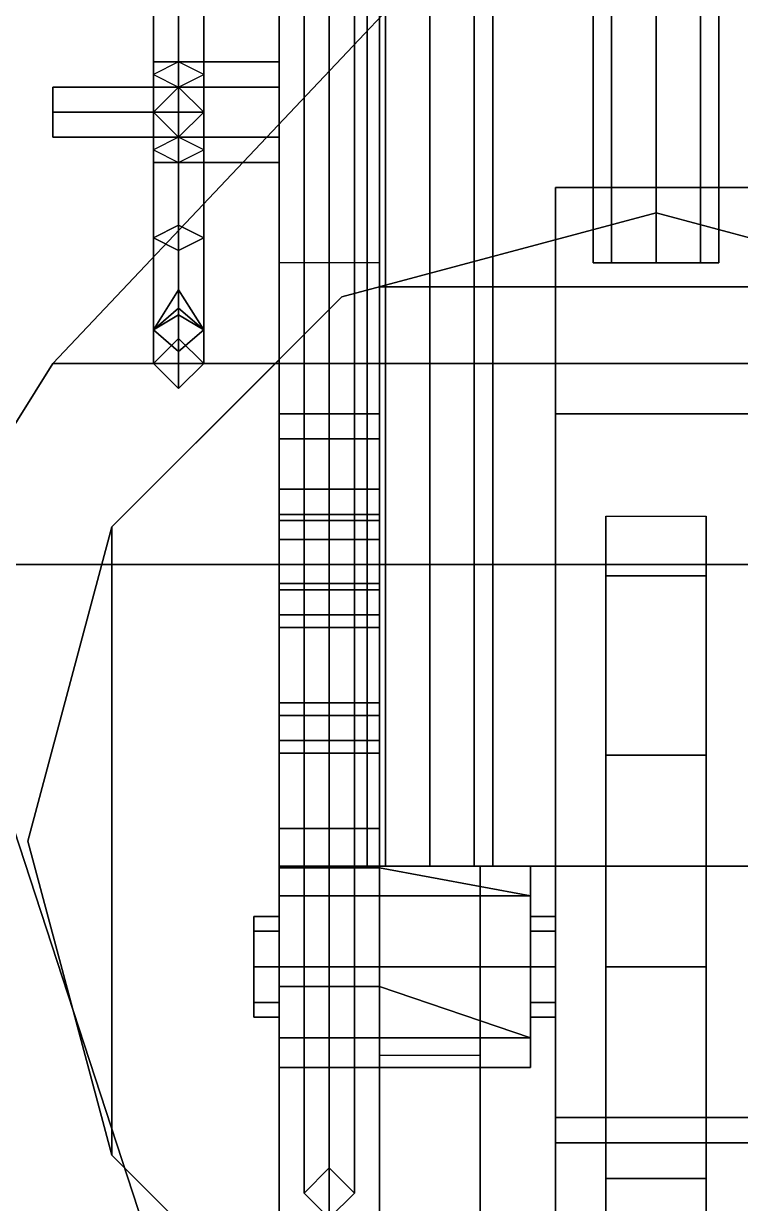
# Model space of a CAD drawing. Header units: millimetres. Extents: x -0.76 to 1, y -1.61 to 3.55.
# Drawn here: x -0.2517 to 0.0336, y -0.1441 to 0.3252 of the extents above; entities that cross this region are included whole.
import ezdxf

# ---------------------------------------------------------------- set-up
doc = ezdxf.new("R2010")
doc.units = ezdxf.units.MM
doc.layers.add('sleeve', color=5, linetype='Continuous')
doc.layers.add('turret', color=2, linetype='Continuous')

msp = doc.modelspace()

# ---------------------------------------------------------------- linework, layer by layer
for points in [[(-0.07, 0.37, 0.36), (0.07, 0.37, 0.36), (0.24, 0.19, 0.36), (-0.24, 0.19, 0.36)], [(0.24, 0.19, 0.44), (0.07, 0.37, 0.44), (-0.07, 0.37, 0.44), (-0.24, 0.19, 0.44)], [(-0.24, 0.19, 0.44), (-0.07, 0.37, 0.44), (-0.07, 0.37, 0.36), (-0.24, 0.19, 0.36)], [(0.29, 0.11, 0.44), (0.24, 0.19, 0.44), (-0.24, 0.19, 0.44), (-0.29, 0.11, 0.44)], [(-0.24, 0.19, 0.36), (0.24, 0.19, 0.36), (0.29, 0.11, 0.36), (-0.29, 0.11, 0.36)], [(-0.29, 0.11, 0.44), (-0.24, 0.19, 0.44), (-0.24, 0.19, 0.36), (-0.29, 0.11, 0.36)], [(-0.39, -0.41, 0.36), (-0.29, 0.11, 0.36), (-0.29, 0.11, 0.36), (-0.12, -0.41, 0.36)], [(-0.12, -0.41, 0.44), (-0.29, 0.11, 0.44), (-0.29, 0.11, 0.44), (-0.39, -0.41, 0.44)], [(-0.29, 0.11, 0.36), (0.29, 0.11, 0.36), (0.12, -0.41, 0.36), (-0.12, -0.41, 0.36)], [(0.12, -0.41, 0.44), (0.29, 0.11, 0.44), (-0.29, 0.11, 0.44), (-0.12, -0.41, 0.44)]]:
    msp.add_3dface(points)
at = {"layer": 'sleeve'}
for points in [[(-0.04, 0.26, 0.58), (-0.04, -0.5, 0.58), (-0.04, -0.5, 0.67), (-0.04, 0.26, 0.67)], [(0.04, 0.26, 0.67), (0.04, 0.26, 0.58), (-0.04, 0.26, 0.58), (-0.04, 0.26, 0.67)], [(0.04, 0.26, 0.58), (0.04, -0.5, 0.58), (-0.04, -0.5, 0.58), (-0.04, 0.26, 0.58)], [(-0.04, 0.26, 0.67), (-0.04, -0.39, 0.67), (-0.04, -0.39, 0.78), (-0.04, -0.11, 0.77)], [(0.04, 0.17, 0.77), (0.04, 0.26, 0.67), (-0.04, 0.26, 0.67), (-0.04, 0.17, 0.77)], [(-0.04, 0.26, 0.67), (-0.04, 0.26, 0.67), (-0.04, -0.11, 0.77), (-0.04, 0.17, 0.77)], [(-0.04, 0.17, 0.77), (-0.04, -0.11, 0.77), (0.04, -0.11, 0.77), (0.04, 0.17, 0.77)], [(0.02, 0.12933, 0.58), (0.02, 0.10556, 0.54444), (-0.02, 0.10556, 0.54444), (-0.02, 0.12933, 0.58)], [(-0.02, -0.20556, 0.54444), (-0.02, -0.22933, 0.58), (-0.02, 0.12933, 0.58), (-0.02, 0.10556, 0.54444)], [(0.02, 0.10556, 0.54444), (0.02, 0.12933, 0.58), (0.02, -0.22933, 0.58), (0.02, -0.20556, 0.54444)], [(0.02, 0.10556, 0.54444), (0.02, 0.03419, 0.49675), (-0.02, 0.03419, 0.49675), (-0.02, 0.10556, 0.54444)], [(-0.02, -0.13419, 0.49675), (-0.02, -0.20556, 0.54444), (-0.02, 0.10556, 0.54444), (-0.02, 0.03419, 0.49675)], [(0.02, 0.03419, 0.49675), (0.02, 0.10556, 0.54444), (0.02, -0.20556, 0.54444), (0.02, -0.13419, 0.49675)], [(0.02, 0.03419, 0.49675), (0.02, -0.05, 0.48), (-0.02, -0.05, 0.48), (-0.02, 0.03419, 0.49675)], [(-0.02, -0.05, 0.48), (-0.02, -0.13419, 0.49675), (-0.02, 0.03419, 0.49675), (-0.02, -0.05, 0.48)], [(0.02, -0.05, 0.48), (0.02, 0.03419, 0.49675), (0.02, -0.13419, 0.49675), (0.02, -0.05, 0.48)], [(-0.15, -0.03586, 0.71414), (-0.15, -0.03, 0.7), (-0.16, -0.03, 0.7), (-0.16, -0.03586, 0.71414)], [(-0.15, -0.03, 0.7), (-0.15, -0.03586, 0.68586), (-0.16, -0.03586, 0.68586), (-0.16, -0.03, 0.7)], [(-0.16, -0.03586, 0.68586), (-0.16, -0.05, 0.72), (-0.16, -0.03586, 0.71414), (-0.16, -0.03, 0.7)], [(-0.04, -0.03, 0.7), (-0.04, -0.03586, 0.68586), (-0.05, -0.03586, 0.68586), (-0.05, -0.03, 0.7)], [(-0.04, -0.03586, 0.71414), (-0.04, -0.03, 0.7), (-0.05, -0.03, 0.7), (-0.05, -0.03586, 0.71414)], [(-0.15, -0.05, 0.72), (-0.15, -0.03586, 0.71414), (-0.16, -0.03586, 0.71414), (-0.16, -0.05, 0.72)], [(-0.15, -0.03586, 0.68586), (-0.15, -0.05, 0.68), (-0.16, -0.05, 0.68), (-0.16, -0.03586, 0.68586)], [(-0.16, -0.05, 0.68), (-0.16, -0.06414, 0.71414), (-0.16, -0.05, 0.72), (-0.16, -0.03586, 0.68586)], [(-0.04, -0.03586, 0.68586), (-0.04, -0.05, 0.68), (-0.05, -0.05, 0.68), (-0.05, -0.03586, 0.68586)], [(-0.04, -0.05, 0.72), (-0.04, -0.03586, 0.71414), (-0.05, -0.03586, 0.71414), (-0.05, -0.05, 0.72)], [(-0.15, -0.06414, 0.71414), (-0.15, -0.05, 0.72), (-0.16, -0.05, 0.72), (-0.16, -0.06414, 0.71414)], [(-0.15, -0.05, 0.68), (-0.15, -0.06414, 0.68586), (-0.16, -0.06414, 0.68586), (-0.16, -0.05, 0.68)], [(-0.16, -0.06414, 0.68586), (-0.16, -0.07, 0.7), (-0.16, -0.06414, 0.71414), (-0.16, -0.05, 0.68)], [(-0.04, -0.05, 0.68), (-0.04, -0.06414, 0.68586), (-0.05, -0.06414, 0.68586), (-0.05, -0.05, 0.68)], [(-0.04, -0.06414, 0.71414), (-0.04, -0.05, 0.72), (-0.05, -0.05, 0.72), (-0.05, -0.06414, 0.71414)], [(0.02, -0.05, 0.48), (0.02, -0.13419, 0.49675), (-0.02, -0.13419, 0.49675), (-0.02, -0.05, 0.48)], [(-0.15, -0.07, 0.7), (-0.15, -0.06414, 0.71414), (-0.16, -0.06414, 0.71414), (-0.16, -0.07, 0.7)], [(-0.15, -0.06414, 0.68586), (-0.15, -0.07, 0.7), (-0.16, -0.07, 0.7), (-0.16, -0.06414, 0.68586)], [(-0.04, -0.06414, 0.68586), (-0.04, -0.07, 0.7), (-0.05, -0.07, 0.7), (-0.05, -0.06414, 0.68586)], [(-0.04, -0.07, 0.7), (-0.04, -0.06414, 0.71414), (-0.05, -0.06414, 0.71414), (-0.05, -0.07, 0.7)], [(-0.04, -0.11, 0.77), (-0.04, -0.39, 0.78), (-0.04, -0.38, 0.79), (-0.04, -0.12, 0.79)], [(0.04, -0.12, 0.79), (0.04, -0.11, 0.77), (-0.04, -0.11, 0.77), (-0.04, -0.12, 0.79)], [(-0.04, -0.12, 0.79), (-0.04, -0.38, 0.79), (-0.04, -0.18, 0.82), (-0.04, -0.16, 0.82)], [(0.04, -0.16, 0.82), (0.04, -0.12, 0.79), (-0.04, -0.12, 0.79), (-0.04, -0.16, 0.82)], [(0.02, -0.13419, 0.49675), (0.02, -0.20556, 0.54444), (-0.02, -0.20556, 0.54444), (-0.02, -0.13419, 0.49675)]]:
    msp.add_3dface(points, dxfattribs=at)
at = {"layer": 'turret'}
for points in [[(-0.10768, 0.67, 0.56768), (-0.115, 0.67, 0.55), (-0.115, -0.01, 0.55), (-0.10768, -0.01, 0.56768)], [(-0.115, 0.67, 0.55), (-0.10768, 0.67, 0.53232), (-0.10768, -0.01, 0.53232), (-0.115, -0.01, 0.55)], [(-0.09, 0.67, 0.575), (-0.10768, 0.67, 0.56768), (-0.10768, -0.01, 0.56768), (-0.09, -0.01, 0.575)], [(-0.10768, 0.67, 0.53232), (-0.09, 0.67, 0.525), (-0.09, -0.01, 0.525), (-0.10768, -0.01, 0.53232)], [(-0.07232, 0.67, 0.56768), (-0.09, 0.67, 0.575), (-0.09, -0.01, 0.575), (-0.07232, -0.01, 0.56768)], [(-0.09, 0.67, 0.525), (-0.07232, 0.67, 0.53232), (-0.07232, -0.01, 0.53232), (-0.09, -0.01, 0.525)], [(-0.065, 0.67, 0.55), (-0.07232, 0.67, 0.56768), (-0.07232, -0.01, 0.56768), (-0.065, -0.01, 0.55)], [(-0.07232, 0.67, 0.53232), (-0.065, 0.67, 0.55), (-0.065, -0.01, 0.55), (-0.07232, -0.01, 0.53232)], [(-0.15, 0.12, 0.62), (-0.15, 0.16, 0.73268), (-0.15, 0.45, 1.02)], [(-0.11, 0.45, 1.02), (-0.11, 0.12, 0.62), (-0.15, 0.12, 0.62), (-0.15, 0.45, 1.02)], [(-0.15, 0.16, 0.73268), (-0.15, 0.17, 0.75), (-0.15, 0.45, 1.02)], [(-0.15, 0.17, 0.75), (-0.15, 0.16, 0.76732), (-0.15, 0.45, 1.02)], [(-0.15, 0.45, 1.02), (-0.15, 0.16, 0.76732), (-0.15, 0.42, 1.05)], [(-0.11, 0.45, 1.02), (-0.11, 0.16, 0.73268), (-0.11, 0.12, 0.62), (-0.11, 0.45, 1.02)], [(-0.11, 0.45, 1.02), (-0.11, 0.17, 0.75), (-0.11, 0.16, 0.73268), (-0.11, 0.45, 1.02)], [(-0.11, 0.45, 1.02), (-0.11, 0.16, 0.76732), (-0.11, 0.17, 0.75), (-0.11, 0.45, 1.02)], [(-0.11, 0.42, 1.05), (-0.11, 0.16, 0.76732), (-0.11, 0.45, 1.02), (-0.11, 0.42, 1.05)], [(-0.01768, 0.44, 1.25768), (-0.025, 0.44, 1.24), (-0.025, 0.23, 1.24), (-0.01768, 0.23, 1.25768)], [(-0.025, 0.44, 1.24), (-0.01768, 0.44, 1.22232), (-0.01768, 0.23, 1.22232), (-0.025, 0.23, 1.24)], [(0, 0.44, 1.265), (-0.01768, 0.44, 1.25768), (-0.01768, 0.23, 1.25768), (0, 0.23, 1.265)], [(-0.01768, 0.44, 1.22232), (0, 0.44, 1.215), (0, 0.23, 1.215), (-0.01768, 0.23, 1.22232)], [(0.01768, 0.44, 1.25768), (0, 0.44, 1.265), (0, 0.23, 1.265), (0.01768, 0.23, 1.25768)], [(0, 0.44, 1.215), (0.01768, 0.44, 1.22232), (0.01768, 0.23, 1.22232), (0, 0.23, 1.215)], [(0.025, 0.44, 1.24), (0.01768, 0.44, 1.25768), (0.01768, 0.23, 1.25768), (0.025, 0.23, 1.24)], [(0.01768, 0.44, 1.22232), (0.025, 0.44, 1.24), (0.025, 0.23, 1.24), (0.01768, 0.23, 1.22232)], [(-0.15, 0.1025, 0.74165), (-0.15, 0.055, 0.70598), (-0.15, 0.42, 1.05)], [(-0.15, 0.055, 0.70598), (-0.15, -0.21, 0.54), (-0.15, 0.42, 1.05)], [(-0.15, 0.42, 1.05), (-0.15, -0.01059, 0.70143), (-0.11, -0.01059, 0.70143), (-0.11, 0.42, 1.05)], [(-0.15, 0.14, 0.76732), (-0.15, 0.1025, 0.74165), (-0.15, 0.42, 1.05)], [(-0.15, 0.16, 0.76732), (-0.15, 0.14, 0.76732), (-0.15, 0.42, 1.05)], [(-0.11, 0.42, 1.05), (-0.11, 0.055, 0.70598), (-0.11, 0.1025, 0.74165), (-0.11, 0.42, 1.05)], [(-0.11, 0.42, 1.05), (-0.11, -0.21, 0.54), (-0.11, 0.055, 0.70598), (-0.11, 0.42, 1.05)], [(-0.11, 0.42, 1.05), (-0.11, 0.1025, 0.74165), (-0.11, 0.14, 0.76732), (-0.11, 0.42, 1.05)], [(-0.11, 0.42, 1.05), (-0.11, 0.14, 0.76732), (-0.11, 0.16, 0.76732), (-0.11, 0.42, 1.05)], [(-0.2, 0.305, 0.88866), (-0.19, 0.3, 0.89732), (-0.19, 0.36062, 0.93232), (-0.2, 0.3766, 0.93)], [(-0.19, 0.31, 0.88), (-0.2, 0.305, 0.88866), (-0.2, 0.3766, 0.93), (-0.19, 0.37062, 0.915)], [(-0.19, 0.3, 0.89732), (-0.18, 0.305, 0.88866), (-0.18, 0.3766, 0.93), (-0.19, 0.36062, 0.93232)], [(-0.18, 0.305, 0.88866), (-0.19, 0.31, 0.88), (-0.19, 0.37062, 0.915), (-0.18, 0.3766, 0.93)], [(-0.2, 0.29, 0.98), (-0.19, 0.29, 0.99), (-0.19, 0.345, 0.97526), (-0.2, 0.34, 0.9666)], [(-0.2, 0.34, 0.7934), (-0.19, 0.345, 0.78474), (-0.19, 0.29, 0.77), (-0.2, 0.29, 0.78)], [(-0.19, 0.29, 0.99), (-0.18, 0.29, 0.98), (-0.18, 0.34, 0.9666), (-0.19, 0.345, 0.97526)], [(-0.19, 0.345, 0.78474), (-0.18, 0.34, 0.7934), (-0.18, 0.29, 0.78), (-0.19, 0.29, 0.77)], [(-0.19, 0.29, 0.97), (-0.2, 0.29, 0.98), (-0.2, 0.34, 0.9666), (-0.19, 0.335, 0.95794)], [(-0.19, 0.335, 0.80206), (-0.2, 0.34, 0.7934), (-0.2, 0.29, 0.78), (-0.19, 0.3, 0.79268)], [(-0.18, 0.29, 0.98), (-0.19, 0.29, 0.97), (-0.19, 0.335, 0.95794), (-0.18, 0.34, 0.9666)], [(-0.18, 0.34, 0.7934), (-0.19, 0.335, 0.80206), (-0.19, 0.3, 0.79268), (-0.18, 0.29, 0.78)], [(-0.13, -0.13, 0.89306), (-0.14, -0.14, 0.89653), (-0.14, 0.34, 1.21), (-0.13, 0.34, 1.2)], [(-0.14, -0.14, 0.89653), (-0.13, -0.15, 0.9), (-0.13, 0.34, 1.22), (-0.14, 0.34, 1.21)], [(-0.12, -0.14, 0.89653), (-0.13, -0.13, 0.89306), (-0.13, 0.34, 1.2), (-0.12, 0.34, 1.21)], [(-0.13, -0.15, 0.9), (-0.12, -0.14, 0.89653), (-0.12, 0.34, 1.21), (-0.13, 0.34, 1.22)], [(-0.2, 0.3, 0.86268), (-0.2, 0.31, 0.88), (-0.15, 0.31, 0.88), (-0.15, 0.3, 0.86268)], [(-0.2, 0.31, 0.88), (-0.2, 0.3, 0.89732), (-0.15, 0.3, 0.89732), (-0.15, 0.31, 0.88)], [(-0.2, 0.28, 0.86268), (-0.2, 0.3, 0.89732), (-0.2, 0.31, 0.88), (-0.2, 0.3, 0.86268)], [(-0.24, 0.3, 0.78), (-0.24, 0.29, 0.77), (-0.24, 0.28, 0.78), (-0.24, 0.29, 0.79)], [(-0.24, 0.3, 0.78), (-0.24, 0.29, 0.79), (-0.2, 0.29, 0.79), (-0.19, 0.3, 0.78)], [(-0.24, 0.29, 0.77), (-0.24, 0.3, 0.78), (-0.19, 0.3, 0.78), (-0.19, 0.29, 0.77)], [(-0.2, 0.28, 0.86268), (-0.2, 0.3, 0.86268), (-0.15, 0.3, 0.86268), (-0.15, 0.28, 0.86268)], [(-0.2, 0.3, 0.89732), (-0.2, 0.28, 0.89732), (-0.15, 0.28, 0.89732), (-0.15, 0.3, 0.89732)], [(-0.2, 0.27, 0.88), (-0.2, 0.28, 0.89732), (-0.2, 0.3, 0.89732), (-0.2, 0.28, 0.86268)], [(-0.2, 0.29, 0.86268), (-0.19, 0.3, 0.86268), (-0.19, 0.3, 0.79268), (-0.2, 0.29, 0.78)], [(-0.19, 0.3, 0.86268), (-0.18, 0.29, 0.86268), (-0.18, 0.29, 0.78), (-0.19, 0.3, 0.79268)], [(-0.24, 0.29, 0.79), (-0.24, 0.28, 0.78), (-0.19, 0.28, 0.78), (-0.2, 0.29, 0.79)], [(-0.24, 0.28, 0.78), (-0.24, 0.29, 0.77), (-0.19, 0.29, 0.77), (-0.19, 0.28, 0.78)], [(-0.19, 0.245, 0.95794), (-0.2, 0.24, 0.9666), (-0.2, 0.29, 0.98), (-0.19, 0.29, 0.97)], [(-0.2, 0.24, 0.9666), (-0.19, 0.235, 0.97526), (-0.19, 0.29, 0.99), (-0.2, 0.29, 0.98)], [(-0.2, 0.29, 0.78), (-0.19, 0.29, 0.77), (-0.19, 0.235, 0.78474), (-0.2, 0.24, 0.7934)], [(-0.19, 0.28, 0.79268), (-0.2, 0.29, 0.78), (-0.2, 0.24, 0.7934), (-0.19, 0.245, 0.80206)], [(-0.19, 0.28, 0.86268), (-0.2, 0.29, 0.86268), (-0.2, 0.29, 0.78), (-0.19, 0.28, 0.79268)], [(-0.18, 0.24, 0.9666), (-0.19, 0.245, 0.95794), (-0.19, 0.29, 0.97), (-0.18, 0.29, 0.98)], [(-0.19, 0.235, 0.97526), (-0.18, 0.24, 0.9666), (-0.18, 0.29, 0.98), (-0.19, 0.29, 0.99)], [(-0.19, 0.29, 0.77), (-0.18, 0.29, 0.78), (-0.18, 0.24, 0.7934), (-0.19, 0.235, 0.78474)], [(-0.18, 0.29, 0.78), (-0.19, 0.28, 0.79268), (-0.19, 0.245, 0.80206), (-0.18, 0.24, 0.7934)], [(-0.18, 0.29, 0.86268), (-0.19, 0.28, 0.86268), (-0.19, 0.28, 0.79268), (-0.18, 0.29, 0.78)], [(-0.2, 0.27, 0.88), (-0.2, 0.28, 0.86268), (-0.15, 0.28, 0.86268), (-0.15, 0.27, 0.88)], [(-0.2, 0.28, 0.89732), (-0.2, 0.27, 0.88), (-0.15, 0.27, 0.88), (-0.15, 0.28, 0.89732)], [(-0.19, 0.28, 0.89732), (-0.2, 0.275, 0.88866), (-0.2, 0.2034, 0.93), (-0.19, 0.21938, 0.93232)], [(-0.18, 0.275, 0.88866), (-0.19, 0.28, 0.89732), (-0.19, 0.21938, 0.93232), (-0.18, 0.2034, 0.93)], [(-0.2, 0.275, 0.88866), (-0.19, 0.27, 0.88), (-0.19, 0.20938, 0.915), (-0.2, 0.2034, 0.93)], [(-0.19, 0.27, 0.88), (-0.18, 0.275, 0.88866), (-0.18, 0.2034, 0.93), (-0.19, 0.20938, 0.915)], [(0, 0.25, 0.44), (-0.125, 0.21651, 0.44), (-0.125, 0.21651, 0.49), (0, 0.25, 0.49)], [(0.11, 0.22053, 0.49), (0, 0.25, 0.49), (-0.11, 0.22053, 0.49), (0.11, 0.22053, 0.49)], [(0.125, 0.21651, 0.44), (0, 0.25, 0.44), (0, 0.25, 0.49), (0.125, 0.21651, 0.49)], [(-0.19, 0.21938, 0.93232), (-0.2, 0.2034, 0.93), (-0.2, 0.24, 0.9666), (-0.19, 0.245, 0.95794)], [(-0.19, 0.245, 0.80206), (-0.2, 0.24, 0.7934), (-0.2, 0.2034, 0.83), (-0.19, 0.21206, 0.835)], [(-0.18, 0.2034, 0.93), (-0.19, 0.21938, 0.93232), (-0.19, 0.245, 0.95794), (-0.18, 0.24, 0.9666)], [(-0.18, 0.24, 0.7934), (-0.19, 0.245, 0.80206), (-0.19, 0.21206, 0.835), (-0.18, 0.2034, 0.83)], [(-0.2, 0.2034, 0.93), (-0.19, 0.19474, 0.935), (-0.19, 0.235, 0.97526), (-0.2, 0.24, 0.9666)], [(-0.2, 0.24, 0.7934), (-0.19, 0.235, 0.78474), (-0.19, 0.19474, 0.825), (-0.2, 0.2034, 0.83)], [(-0.19, 0.19474, 0.935), (-0.18, 0.2034, 0.93), (-0.18, 0.24, 0.9666), (-0.19, 0.235, 0.97526)], [(-0.19, 0.235, 0.78474), (-0.18, 0.24, 0.7934), (-0.18, 0.2034, 0.83), (-0.19, 0.19474, 0.825)], [(-0.11, 0.12, 0.62), (-0.11, 0.23, 0.49), (-0.15, 0.23, 0.49), (-0.15, 0.12, 0.62)], [(-0.15, 0.23, 0.49), (-0.15, -0.21, 0.49), (-0.15, -0.21, 0.54), (-0.15, 0.12, 0.62)], [(-0.11, -0.21, 0.54), (-0.11, -0.21, 0.49), (-0.11, 0.23, 0.49), (-0.11, 0.12, 0.62)], [(0, 0.23, 1.265), (-0.01768, 0.23, 1.25768), (-0.025, 0.23, 1.24), (0.01768, 0.23, 1.25768)], [(0.01768, 0.23, 1.25768), (-0.025, 0.23, 1.24), (-0.01768, 0.23, 1.22232), (0.025, 0.23, 1.24)], [(0.025, 0.23, 1.24), (-0.01768, 0.23, 1.22232), (0, 0.23, 1.215), (0.01768, 0.23, 1.22232)], [(-0.125, 0.21651, 0.44), (-0.21651, 0.125, 0.44), (-0.21651, 0.125, 0.49), (-0.125, 0.21651, 0.49)], [(-0.11, -0.01, 0.49), (0.11, -0.01, 0.49), (0.11, 0.22053, 0.49), (-0.11, 0.22053, 0.49)], [(-0.19, 0.21206, 0.835), (-0.2, 0.2034, 0.83), (-0.2, 0.19, 0.88), (-0.19, 0.2, 0.88)], [(-0.18, 0.2034, 0.83), (-0.19, 0.21206, 0.835), (-0.19, 0.2, 0.88), (-0.18, 0.19, 0.88)], [(-0.19, 0.2, 0.88), (-0.2, 0.19, 0.88), (-0.2, 0.2034, 0.93), (-0.19, 0.20938, 0.915)], [(-0.18, 0.19, 0.88), (-0.19, 0.2, 0.88), (-0.19, 0.20938, 0.915), (-0.18, 0.2034, 0.93)], [(-0.2, 0.2034, 0.83), (-0.19, 0.19474, 0.825), (-0.19, 0.18, 0.88), (-0.2, 0.19, 0.88)], [(-0.2, 0.19, 0.88), (-0.19, 0.18, 0.88), (-0.19, 0.19474, 0.935), (-0.2, 0.2034, 0.93)], [(-0.19, 0.19474, 0.825), (-0.18, 0.2034, 0.83), (-0.18, 0.19, 0.88), (-0.19, 0.18, 0.88)], [(-0.19, 0.18, 0.88), (-0.18, 0.19, 0.88), (-0.18, 0.2034, 0.93), (-0.19, 0.19474, 0.935)], [(-0.15, 0.19151, 0.49), (-0.21651, 0.125, 0.49), (-0.21651, -0.125, 0.49), (-0.15, -0.19151, 0.49)], [(-0.11, 0.17, 0.75), (-0.11, 0.16, 0.76732), (-0.15, 0.16, 0.76732), (-0.15, 0.17, 0.75)], [(-0.11, 0.16, 0.73268), (-0.11, 0.17, 0.75), (-0.15, 0.17, 0.75), (-0.15, 0.16, 0.73268)], [(-0.11, 0.16, 0.76732), (-0.11, 0.14, 0.76732), (-0.15, 0.14, 0.76732), (-0.15, 0.16, 0.76732)], [(-0.11, 0.14, 0.73268), (-0.11, 0.16, 0.73268), (-0.15, 0.16, 0.73268), (-0.15, 0.14, 0.73268)], [(-0.15, 0.12, 0.62), (-0.15, 0.14, 0.72), (-0.15, 0.16, 0.73268)], [(-0.15, 0.14, 0.73268), (-0.15, 0.16, 0.73268), (-0.15, 0.14, 0.72)], [(-0.11, 0.16, 0.73268), (-0.11, 0.14, 0.72), (-0.11, 0.12, 0.62), (-0.11, 0.16, 0.73268)], [(-0.11, 0.14, 0.72), (-0.11, 0.16, 0.73268), (-0.11, 0.14, 0.73268), (-0.11, 0.14, 0.72)], [(-0.11, 0.14, 0.72), (-0.11, 0.1275, 0.74165), (-0.15, 0.1275, 0.74165), (-0.15, 0.14, 0.72)], [(-0.11, 0.1275, 0.69835), (-0.11, 0.14, 0.72), (-0.15, 0.14, 0.72), (-0.15, 0.1275, 0.69835)], [(-0.11, 0.14, 0.76732), (-0.11, 0.13, 0.75), (-0.15, 0.13, 0.75), (-0.15, 0.14, 0.76732)], [(-0.11, 0.13, 0.75), (-0.11, 0.14, 0.73268), (-0.15, 0.14, 0.73268), (-0.15, 0.13, 0.75)], [(-0.15, 0.12, 0.62), (-0.15, 0.1275, 0.69835), (-0.15, 0.14, 0.72)], [(-0.15, 0.13, 0.75), (-0.15, 0.1025, 0.74165), (-0.15, 0.14, 0.76732)], [(-0.15, 0.1275, 0.74165), (-0.15, 0.13, 0.75), (-0.15, 0.14, 0.73268)], [(-0.15, 0.1275, 0.74165), (-0.15, 0.14, 0.73268), (-0.15, 0.14, 0.72)], [(-0.11, 0.14, 0.72), (-0.11, 0.1275, 0.69835), (-0.11, 0.12, 0.62), (-0.11, 0.14, 0.72)], [(-0.11, 0.14, 0.76732), (-0.11, 0.1025, 0.74165), (-0.11, 0.13, 0.75), (-0.11, 0.14, 0.76732)], [(-0.11, 0.14, 0.73268), (-0.11, 0.13, 0.75), (-0.11, 0.1275, 0.74165), (-0.11, 0.14, 0.73268)], [(-0.11, 0.14, 0.72), (-0.11, 0.14, 0.73268), (-0.11, 0.1275, 0.74165), (-0.11, 0.14, 0.72)], [(-0.15, 0.1275, 0.74165), (-0.15, 0.1025, 0.74165), (-0.15, 0.13, 0.75)], [(-0.11, 0.1275, 0.74165), (-0.11, 0.1025, 0.74165), (-0.15, 0.1025, 0.74165), (-0.15, 0.1275, 0.74165)], [(-0.11, 0.1025, 0.69835), (-0.11, 0.1275, 0.69835), (-0.15, 0.1275, 0.69835), (-0.15, 0.1025, 0.69835)], [(-0.15, 0.1, 0.68), (-0.15, 0.1025, 0.69835), (-0.15, 0.1275, 0.69835)], [(-0.15, 0.12, 0.62), (-0.15, 0.1, 0.68), (-0.15, 0.1275, 0.69835)], [(-0.11, 0.13, 0.75), (-0.11, 0.1025, 0.74165), (-0.11, 0.1275, 0.74165), (-0.11, 0.13, 0.75)], [(-0.11, 0.1275, 0.69835), (-0.11, 0.1025, 0.69835), (-0.11, 0.1, 0.68), (-0.11, 0.1275, 0.69835)], [(-0.11, 0.1275, 0.69835), (-0.11, 0.1, 0.68), (-0.11, 0.12, 0.62), (-0.11, 0.1275, 0.69835)], [(-0.21651, 0.125, 0.44), (-0.25, 0, 0.44), (-0.25, 0, 0.49), (-0.21651, 0.125, 0.49)], [(-0.21651, 0.125, 0.49), (-0.25, 0, 0.49), (-0.25, 0, 0.49), (-0.21651, -0.125, 0.49)], [(-0.15, 0.12, 0.62), (-0.15, 0.085, 0.65402), (-0.15, 0.1, 0.68)], [(-0.15, 0.12, 0.62), (-0.15, 0.055, 0.65402), (-0.15, 0.085, 0.65402)], [(-0.15, 0.12, 0.62), (-0.15, 0.035, 0.65598), (-0.15, 0.055, 0.65402)], [(-0.15, 0.12, 0.62), (-0.15, 0.05, 0.63), (-0.15, 0.035, 0.65598)], [(-0.15, 0.12, 0.62), (-0.15, 0.035, 0.60402), (-0.15, 0.05, 0.63)], [(-0.15, 0.12, 0.62), (-0.15, -0.21, 0.54), (-0.15, 0.035, 0.60402)], [(-0.11, 0.1, 0.68), (-0.11, 0.085, 0.65402), (-0.11, 0.12, 0.62), (-0.11, 0.1, 0.68)], [(-0.11, 0.085, 0.65402), (-0.11, 0.055, 0.65402), (-0.11, 0.12, 0.62), (-0.11, 0.085, 0.65402)], [(-0.11, 0.055, 0.65402), (-0.11, 0.035, 0.65598), (-0.11, 0.12, 0.62), (-0.11, 0.055, 0.65402)], [(-0.11, 0.035, 0.65598), (-0.11, 0.05, 0.63), (-0.11, 0.12, 0.62), (-0.11, 0.035, 0.65598)], [(-0.11, 0.05, 0.63), (-0.11, 0.035, 0.60402), (-0.11, 0.12, 0.62), (-0.11, 0.05, 0.63)], [(-0.11, 0.035, 0.60402), (-0.11, -0.21, 0.54), (-0.11, 0.12, 0.62), (-0.11, 0.035, 0.60402)], [(-0.11, 0.1025, 0.74165), (-0.11, 0.09, 0.72), (-0.15, 0.09, 0.72), (-0.15, 0.1025, 0.74165)], [(-0.11, 0.09, 0.72), (-0.11, 0.1025, 0.69835), (-0.15, 0.1025, 0.69835), (-0.15, 0.09, 0.72)], [(-0.15, 0.09, 0.72), (-0.15, 0.055, 0.70598), (-0.15, 0.1025, 0.74165)], [(-0.15, 0.1025, 0.69835), (-0.15, 0.085, 0.70598), (-0.15, 0.09, 0.72)], [(-0.15, 0.1, 0.68), (-0.15, 0.085, 0.70598), (-0.15, 0.1025, 0.69835)], [(-0.11, 0.1, 0.68), (-0.11, 0.085, 0.70598), (-0.15, 0.085, 0.70598), (-0.15, 0.1, 0.68)], [(-0.11, 0.085, 0.65402), (-0.11, 0.1, 0.68), (-0.15, 0.1, 0.68), (-0.15, 0.085, 0.65402)], [(-0.11, 0.1025, 0.74165), (-0.11, 0.055, 0.70598), (-0.11, 0.09, 0.72), (-0.11, 0.1025, 0.74165)], [(-0.11, 0.09, 0.72), (-0.11, 0.085, 0.70598), (-0.11, 0.1025, 0.69835), (-0.11, 0.09, 0.72)], [(-0.11, 0.1025, 0.69835), (-0.11, 0.085, 0.70598), (-0.11, 0.1, 0.68), (-0.11, 0.1025, 0.69835)], [(-0.15, 0.085, 0.70598), (-0.15, 0.055, 0.70598), (-0.15, 0.09, 0.72)], [(-0.11, 0.09, 0.72), (-0.11, 0.055, 0.70598), (-0.11, 0.085, 0.70598), (-0.11, 0.09, 0.72)], [(-0.11, 0.085, 0.70598), (-0.11, 0.055, 0.70598), (-0.15, 0.055, 0.70598), (-0.15, 0.085, 0.70598)], [(-0.11, 0.055, 0.65402), (-0.11, 0.085, 0.65402), (-0.15, 0.085, 0.65402), (-0.15, 0.055, 0.65402)], [(-0.11, 0.055, 0.70598), (-0.11, 0.04, 0.68), (-0.15, 0.04, 0.68), (-0.15, 0.055, 0.70598)], [(-0.11, 0.04, 0.68), (-0.11, 0.055, 0.65402), (-0.15, 0.055, 0.65402), (-0.15, 0.04, 0.68)], [(-0.15, 0.04, 0.68), (-0.15, -0.21, 0.54), (-0.15, 0.055, 0.70598)], [(-0.15, 0.055, 0.65402), (-0.15, 0.035, 0.65598), (-0.15, 0.04, 0.68)], [(-0.11, 0.055, 0.70598), (-0.11, -0.21, 0.54), (-0.11, 0.04, 0.68), (-0.11, 0.055, 0.70598)], [(-0.11, 0.04, 0.68), (-0.11, 0.035, 0.65598), (-0.11, 0.055, 0.65402), (-0.11, 0.04, 0.68)], [(-0.11, 0.035, 0.60402), (-0.11, 0.05, 0.63), (-0.15, 0.05, 0.63), (-0.15, 0.035, 0.60402)], [(-0.11, 0.05, 0.63), (-0.11, 0.035, 0.65598), (-0.15, 0.035, 0.65598), (-0.15, 0.05, 0.63)], [(-0.15, 0.035, 0.65598), (-0.15, 0.005, 0.65598), (-0.15, 0.04, 0.68)], [(-0.15, 0.005, 0.65598), (-0.15, -0.21, 0.54), (-0.15, 0.04, 0.68)], [(-0.11, 0.04, 0.68), (-0.11, 0.005, 0.65598), (-0.11, 0.035, 0.65598), (-0.11, 0.04, 0.68)], [(-0.11, 0.04, 0.68), (-0.11, -0.21, 0.54), (-0.11, 0.005, 0.65598), (-0.11, 0.04, 0.68)], [(-0.11, 0.005, 0.60402), (-0.11, 0.035, 0.60402), (-0.15, 0.035, 0.60402), (-0.15, 0.005, 0.60402)], [(-0.11, 0.035, 0.65598), (-0.11, 0.005, 0.65598), (-0.15, 0.005, 0.65598), (-0.15, 0.035, 0.65598)], [(-0.15, 0.035, 0.60402), (-0.15, -0.21, 0.54), (-0.15, 0.005, 0.60402)], [(-0.11, 0.005, 0.60402), (-0.11, -0.21, 0.54), (-0.11, 0.035, 0.60402), (-0.11, 0.005, 0.60402)], [(-0.11, 0.005, 0.65598), (-0.11, -0.01, 0.63), (-0.15, -0.01, 0.63), (-0.15, 0.005, 0.65598)], [(-0.11, -0.01, 0.63), (-0.11, 0.005, 0.60402), (-0.15, 0.005, 0.60402), (-0.15, -0.01, 0.63)], [(-0.15, -0.01, 0.63), (-0.15, -0.21, 0.54), (-0.15, 0.005, 0.65598)], [(-0.15, 0.005, 0.60402), (-0.15, -0.21, 0.54), (-0.15, -0.01, 0.63)], [(-0.11, 0.005, 0.65598), (-0.11, -0.21, 0.54), (-0.11, -0.01, 0.63), (-0.11, 0.005, 0.65598)], [(-0.11, -0.01, 0.63), (-0.11, -0.21, 0.54), (-0.11, 0.005, 0.60402), (-0.11, -0.01, 0.63)], [(-0.25, 0, 0.44), (-0.21651, -0.125, 0.44), (-0.21651, -0.125, 0.49), (-0.25, 0, 0.49)], [(-0.05, -0.02172, 0.72828), (-0.11, -0.01059, 0.70143), (-0.15, -0.01059, 0.70143), (-0.15, -0.02172, 0.72828)], [(-0.15, -0.09, 0.7), (-0.15, -0.02172, 0.72828), (-0.15, -0.01059, 0.70143), (-0.15, -0.07828, 0.67172)], [(-0.11, -0.01, 0.49), (-0.11, -0.05, 0.66), (-0.07, -0.05, 0.66), (-0.07, -0.01, 0.49)], [(-0.05, -0.01, 0.7), (-0.05, -0.02172, 0.67172), (-0.11, -0.02172, 0.67172), (-0.11, -0.01, 0.7)], [(-0.05, -0.02172, 0.72828), (-0.05, -0.01, 0.7), (-0.11, -0.01, 0.7), (-0.11, -0.01059, 0.70143)], [(-0.07, -0.29, 0.54), (-0.07, -0.21, 0.49), (-0.07, -0.01, 0.49), (-0.07, -0.05, 0.66)], [(-0.07, -0.21, 0.49), (0.07, -0.21, 0.49), (0.07, -0.01, 0.49), (-0.07, -0.01, 0.49)], [(-0.05, -0.01, 0.7), (-0.05, -0.07828, 0.72828), (-0.05, -0.09, 0.7), (-0.05, -0.02172, 0.67172)], [(-0.05, -0.02172, 0.72828), (-0.05, -0.05, 0.74), (-0.05, -0.07828, 0.72828), (-0.05, -0.01, 0.7)], [(-0.05, -0.05, 0.74), (-0.05, -0.02172, 0.72828), (-0.15, -0.02172, 0.72828), (-0.15, -0.05, 0.74)], [(-0.15, -0.07828, 0.72828), (-0.15, -0.05, 0.74), (-0.15, -0.02172, 0.72828), (-0.15, -0.09, 0.7)], [(-0.05, -0.02172, 0.67172), (-0.05, -0.05, 0.66), (-0.11, -0.05, 0.66), (-0.11, -0.02172, 0.67172)], [(-0.05, -0.02172, 0.67172), (-0.05, -0.09, 0.7), (-0.05, -0.07828, 0.67172), (-0.05, -0.05, 0.66)], [(-0.05, -0.07828, 0.72828), (-0.05, -0.05, 0.74), (-0.15, -0.05, 0.74), (-0.15, -0.07828, 0.72828)], [(-0.05, -0.05, 0.66), (-0.05, -0.07828, 0.67172), (-0.11, -0.05778, 0.66322), (-0.11, -0.05, 0.66)], [(-0.07, -0.29, 0.63), (-0.07, -0.29, 0.54), (-0.07, -0.05, 0.66), (-0.07, -0.08524, 0.6885)], [(-0.11, -0.05778, 0.66322), (-0.05, -0.07828, 0.67172), (-0.15, -0.07828, 0.67172), (-0.15, -0.05778, 0.66322)], [(-0.15, -0.05778, 0.66322), (-0.15, -0.21, 0.54), (-0.11, -0.21, 0.54), (-0.11, -0.05778, 0.66322)], [(-0.05, -0.09, 0.7), (-0.05, -0.07828, 0.72828), (-0.15, -0.07828, 0.72828), (-0.15, -0.09, 0.7)], [(-0.05, -0.07828, 0.67172), (-0.05, -0.09, 0.7), (-0.15, -0.09, 0.7), (-0.15, -0.07828, 0.67172)], [(-0.11, -0.08524, 0.6885), (-0.11, -0.07828, 0.67172), (-0.11, -0.21, 0.54), (-0.11, -0.29, 0.63)], [(-0.11, -0.08524, 0.6885), (-0.11, -0.29, 0.63), (-0.07, -0.29, 0.63), (-0.07, -0.08524, 0.6885)], [(-0.21651, -0.125, 0.44), (-0.125, -0.21651, 0.44), (-0.125, -0.21651, 0.49), (-0.21651, -0.125, 0.49)], [(-0.13, -0.13, 0.60476), (-0.14, -0.14, 0.59667), (-0.14, -0.14, 0.89653), (-0.13, -0.13, 0.89306)], [(-0.12, -0.14, 0.59667), (-0.13, -0.13, 0.60476), (-0.13, -0.13, 0.89306), (-0.12, -0.14, 0.89653)], [(-0.14, -0.14, 0.59667), (-0.13, -0.15, 0.58857), (-0.13, -0.15, 0.9), (-0.14, -0.14, 0.89653)], [(-0.13, -0.15, 0.58857), (-0.12, -0.14, 0.59667), (-0.12, -0.14, 0.89653), (-0.13, -0.15, 0.9)]]:
    msp.add_3dface(points, dxfattribs=at)

doc.saveas('drawing.dxf')
